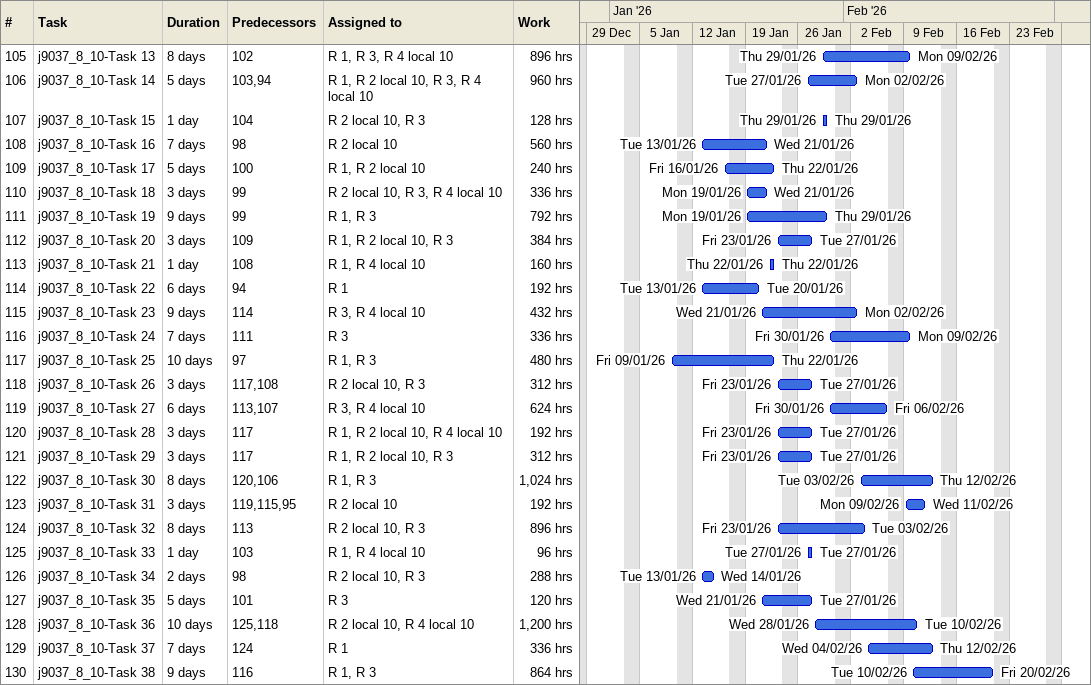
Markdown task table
| ID | Task | Duration | Start | Finish | Predecessors | Resources | Work (h) |
|---|---|---|---|---|---|---|---|
| 105 | j9037_8_10-Task 13 | 8d | 2026-01-29 | 2026-02-09 | 102 | R 1, R 3, R 4 local 10 | 896 |
| 106 | j9037_8_10-Task 14 | 5d | 2026-01-27 | 2026-02-02 | 103, 94 | R 1, R 2 local 10, R 3, R 4 local 10 | 960 |
| 107 | j9037_8_10-Task 15 | 1d | 2026-01-29 | 2026-01-29 | 104 | R 2 local 10, R 3 | 128 |
| 108 | j9037_8_10-Task 16 | 7d | 2026-01-13 | 2026-01-21 | 98 | R 2 local 10 | 560 |
| 109 | j9037_8_10-Task 17 | 5d | 2026-01-16 | 2026-01-22 | 100 | R 1, R 2 local 10 | 240 |
| 110 | j9037_8_10-Task 18 | 3d | 2026-01-19 | 2026-01-21 | 99 | R 2 local 10, R 3, R 4 local 10 | 336 |
| 111 | j9037_8_10-Task 19 | 9d | 2026-01-19 | 2026-01-29 | 99 | R 1, R 3 | 792 |
| 112 | j9037_8_10-Task 20 | 3d | 2026-01-23 | 2026-01-27 | 109 | R 1, R 2 local 10, R 3 | 384 |
| 113 | j9037_8_10-Task 21 | 1d | 2026-01-22 | 2026-01-22 | 108 | R 1, R 4 local 10 | 160 |
| 114 | j9037_8_10-Task 22 | 6d | 2026-01-13 | 2026-01-20 | 94 | R 1 | 192 |
| 115 | j9037_8_10-Task 23 | 9d | 2026-01-21 | 2026-02-02 | 114 | R 3, R 4 local 10 | 432 |
| 116 | j9037_8_10-Task 24 | 7d | 2026-01-30 | 2026-02-09 | 111 | R 3 | 336 |
| 117 | j9037_8_10-Task 25 | 10d | 2026-01-09 | 2026-01-22 | 97 | R 1, R 3 | 480 |
| 118 | j9037_8_10-Task 26 | 3d | 2026-01-23 | 2026-01-27 | 117, 108 | R 2 local 10, R 3 | 312 |
| 119 | j9037_8_10-Task 27 | 6d | 2026-01-30 | 2026-02-06 | 113, 107 | R 3, R 4 local 10 | 624 |
| 120 | j9037_8_10-Task 28 | 3d | 2026-01-23 | 2026-01-27 | 117 | R 1, R 2 local 10, R 4 local 10 | 192 |
| 121 | j9037_8_10-Task 29 | 3d | 2026-01-23 | 2026-01-27 | 117 | R 1, R 2 local 10, R 3 | 312 |
| 122 | j9037_8_10-Task 30 | 8d | 2026-02-03 | 2026-02-12 | 120, 106 | R 1, R 3 | 1024 |
| 123 | j9037_8_10-Task 31 | 3d | 2026-02-09 | 2026-02-11 | 119, 115, 95 | R 2 local 10 | 192 |
| 124 | j9037_8_10-Task 32 | 8d | 2026-01-23 | 2026-02-03 | 113 | R 2 local 10, R 3 | 896 |
| 125 | j9037_8_10-Task 33 | 1d | 2026-01-27 | 2026-01-27 | 103 | R 1, R 4 local 10 | 96 |
| 126 | j9037_8_10-Task 34 | 2d | 2026-01-13 | 2026-01-14 | 98 | R 2 local 10, R 3 | 288 |
| 127 | j9037_8_10-Task 35 | 5d | 2026-01-21 | 2026-01-27 | 101 | R 3 | 120 |
| 128 | j9037_8_10-Task 36 | 10d | 2026-01-28 | 2026-02-10 | 125, 118 | R 2 local 10, R 4 local 10 | 1200 |
| 129 | j9037_8_10-Task 37 | 7d | 2026-02-04 | 2026-02-12 | 124 | R 1 | 336 |
| 130 | j9037_8_10-Task 38 | 9d | 2026-02-10 | 2026-02-20 | 116 | R 1, R 3 | 864 |
